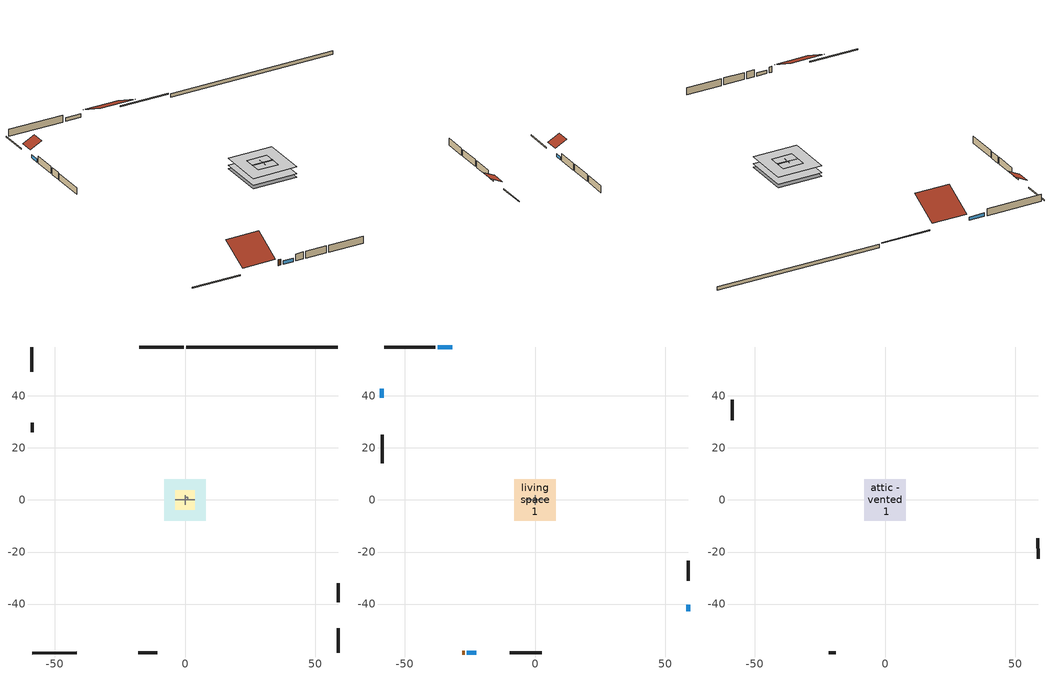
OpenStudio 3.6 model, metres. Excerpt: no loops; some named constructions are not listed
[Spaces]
garage 1
 floor foundation (Slab1 construction): -3.66,-3.66 -3.66,3.66 3.66,3.66 3.66,-3.66 z0
 wall outside (Wall1 construction): 58.8,-39.35 58.8,-32.04 z0.3:2.74
 wall outside (Wall2 construction): -17.96,-58.8 -10.64,-58.8 z0.3:2.74
 wall outside (Wall12 construction): -58.8,29.66 -58.8,26 z0.3:2.74
 wall to living space 1 (Wall5 construction Reversed): 3.66,0 -3.66,0 z0.3:2.74
 wall to living space 1 (Wall6 construction Reversed): 0,1.83 0,-1.83 z0.3:2.74
crawlspace - vented 1
 floor foundation (Slab2 construction): -7.89,-7.89 -7.89,7.89 7.89,7.89 7.89,-7.89 z-0.91
 wall outside (RimJoist1 construction): -0.44,58.8 -17.6,58.8 z0.3:0.61
 wall outside (RimJoist2 construction): 58.8,-58.8 58.8,-49.26 z0.3:0.61
 wall outside (RimJoist3 construction): -58.8,-58.8 -41.64,-58.8 z0.3:0.61
 wall outside (RimJoist4 construction): -58.8,58.8 -58.8,49.26 z0.3:0.61
 wall foundation (FoundationWall1 construction): 58.8,58.8 0.49,58.8 z-0.91:0.3
furnace airloop ret air space
 floor adiabatic (AdiabaticConst): 0,0 0,1 1,1 1,0 z0
 wall adiabatic (AdiabaticConst): 0,1 0,0 1,0 1,1 0,1 z0:1
 ceiling adiabatic (AdiabaticConst): 1,0 1,1 0,1 0,0 z1
living space 1
 floor to crawlspace - vented 1 (Floor2 construction): -7.89,-7.89 -7.89,7.89 7.89,7.89 7.89,-7.89 z0.3
 wall outside (Wall3 construction): -38.27,58.8 -57.87,58.8 z0.3:2.74
 wall outside (Wall4 construction): 58.8,-31.11 58.8,-23.44 z0.3:2.74
 wall outside (Wall7 construction): -9.71,-58.8 2.69,-58.8 z0.3:2.74
 wall outside (Wall8 construction): -58.8,25.07 -58.8,14.19 z0.3:2.74
 wall outside (AdiabaticWallConstruction): -31.87,58.8 -37.34,58.8 z0.3:1.49; 58.8,-42.67 58.8,-40.28 z0.3:1.37; -26.15,-58.8 -22.56,-58.8 z0.3:1.52; -58.8,42.67 -58.8,39.36 z0.3:1.4
 wall outside (AdiabaticWallConstruction 1): -27.99,-58.8 -27.07,-58.8 z0.3:2.34
 window (WindowConstruction): -31.87,58.8 -37.34,58.8 z0.3:1.49
 window (WindowConstruction 1): 58.8,-42.67 58.8,-40.28 z0.3:1.37
 window (WindowConstruction 2): -26.15,-58.8 -22.56,-58.8 z0.3:1.52
 window (WindowConstruction 3): -58.8,42.67 -58.8,39.36 z0.3:1.4
 door (Door): -27.99,-58.8 -27.08,-58.8 z0.3:2.34
attic - vented 1
 floor to garage 1 (Floor1 construction): -3.66,-3.66 -3.66,3.66 3.66,3.66 3.66,-3.66 z2.74
 floor to living space 1 (Floor3 construction Reversed): -7.89,-7.89 -7.89,7.89 7.89,7.89 7.89,-7.89 z2.74
 wall outside (Wall9 construction): 58.8,-22.51 58.8,-14.66 z0.3:2.74
 wall outside (Wall10 construction): -58.8,38.43 -58.8,30.59 z0.3:2.74
 wall outside (Wall11 construction): -21.63,-58.8 -18.89,-58.8 z0.3:2.74
 roof outside (Roof1 construction): -30.94,58.8,2.74 -30.94,47.7,8.29 -18.53,47.7,8.29 -18.53,58.8,2.74
 roof outside (Roof2 construction): 58.8,-43.59,2.74 54.56,-43.59,4.86 54.56,-48.33,4.86 58.8,-48.33,2.74
 roof outside (Roof3 construction): -58.8,43.59,2.74 -54.56,43.59,4.86 -54.56,48.33,4.86 -58.8,48.33,2.74
 roof outside (Roof4 construction): -28.92,-58.8,2.74 -28.92,-48.25,8.02 -40.71,-48.25,8.02 -40.71,-58.8,2.74
[Material] Roughness=Rough
Name | Thickness {m} | Conductivity {W/m-K} | Density {kg/m3} | Specific Heat {J/kg-K} | Thermal Absorptance | Solar Absorptance | Visible Absorptance
gypsum board | 0.0127 | 0.160291 | 801 | 837.4 | 0.9 | 0.6 | 0.6
osb sheathing 0.5 in. 2; osb sheathing 0.5 in. 3 | 0.0127 | 0.115458 | 512.64 | 1214.23
wall stud and cavity 2 | 0.1397 | 0.476402 | 139.0536 | 1170.24 | 0.9 | 0.7 | 0.7
floor stud and cavity | 0.1397 | 0.923637 | 92.3553 | 1139.71 | 0.9 | 0.7 | 0.7
osb sheathing 0.75 in. | 0.01905 | 0.115458 | 512.64 | 1214.23 | 0.9 | 0.7 | 0.7
floor covering | 0.0127 | 0.0433444 | 54.468 | 1339.84 | 0.9 | 0.6 | 0.6
ceiling loosefill ins | 0.169333 | 0.0480833 | 16.02 | 1046.75 | 0.9 | 0.7 | 0.7
ceiling stud and cavity 1 | 0.1397 | 0.0824711 | 65.682 | 1177.47 | 0.9 | 0.7 | 0.7
[Construction]
Wall5 construction: osb sheathing 0.5 in. 2, wall stud and cavity 2, gypsum board
Wall6 construction: osb sheathing 0.5 in. 3, wall stud and cavity 2, gypsum board
Floor2 construction Reversed: floor covering, osb sheathing 0.75 in., floor stud and cavity
Floor3 construction: ceiling loosefill ins, ceiling stud and cavity 1, gypsum board
[Schedule:Ruleset]
Name | Default Day Schedule
trans schedule winter=0.85 summer=0.7 | trans schedule winter=0.85 summer=0.7 default day
cooling season schedule | cooling season schedule default day
natural vent schedule | natural vent schedule default day
[Schedule:Day]
trans schedule winter=0.85 summer=0.7 default day; cooling season schedule default day; cooling season schedule allday1; cooling season schedule allday11; natural vent schedule default day: 24, 0, 0
trans schedule winter=0.85 summer=0.7 allday1; trans schedule winter=0.85 summer=0.7 allday305: 24, 0, 0.85
trans schedule winter=0.85 summer=0.7 allday91: 24, 0, 0.7
cooling season schedule allday4; natural vent schedule avail day: 24, 0, 1
[Schedule:Rule] Apply Monday=Yes; Apply Wednesday=Yes; Apply Friday=Yes; Date Specification Type=DateRange; Start Day=1; End Day=31
Name | Schedule Ruleset | Rule Order | Day Schedule | Apply Sunday | Apply Tuesday | Apply Thursday | Apply Saturday | Start Month | End Month
trans schedule winter=0.85 summer=0.7 allday ruleset1 | trans schedule winter=0.85 summer=0.7 | 2 | trans schedule winter=0.85 summer=0.7 allday1 | Yes | Yes | Yes | Yes | 1 | 3
trans schedule winter=0.85 summer=0.7 allday ruleset91 | trans schedule winter=0.85 summer=0.7 | 1 | trans schedule winter=0.85 summer=0.7 allday91 | Yes | Yes | Yes | Yes | 4 | 10
trans schedule winter=0.85 summer=0.7 allday ruleset305 | trans schedule winter=0.85 summer=0.7 | 0 | trans schedule winter=0.85 summer=0.7 allday305 | Yes | Yes | Yes | Yes | 11 | 12
cooling season schedule allday ruleset1 | cooling season schedule | 2 | cooling season schedule allday1 | Yes | Yes | Yes | Yes | 1 | 3
cooling season schedule allday ruleset4 | cooling season schedule | 1 | cooling season schedule allday4 | Yes | Yes | Yes | Yes | 4 | 10
cooling season schedule allday ruleset11 | cooling season schedule | 0 | cooling season schedule allday11 | Yes | Yes | Yes | Yes | 11 | 12
natural vent schedule rule | natural vent schedule | 0 | natural vent schedule avail day |  |  |  |  | 1 | 12
